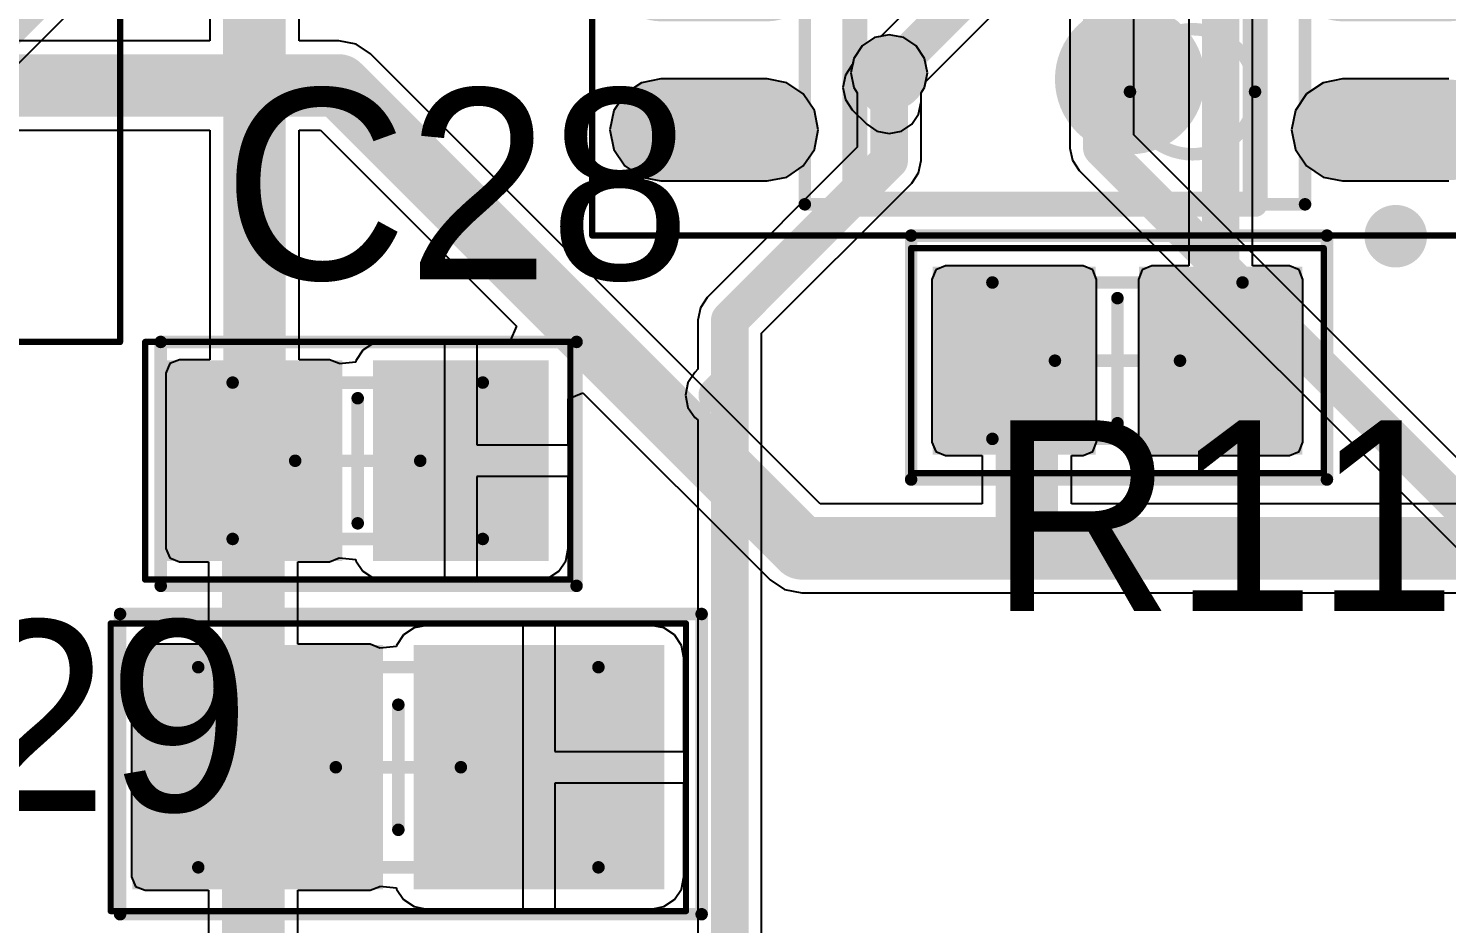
# Model space of a CAD drawing. Header units: millimetres. Extents: x 33 to 142, y 42 to 97.
# Drawn here: x 70.62 to 81.96, y 67.3 to 74.46 of the extents above; entities that cross this region are included whole.
import ezdxf

# ---------------------------------------------------------------- set-up
doc = ezdxf.new("R2010")
doc.units = ezdxf.units.MM
for name, color, linetype in [('BottomLayer', 5, 'Continuous'), ('BottomSolder', 6, 'Continuous'), ('Mechanical13', 56, 'Continuous'), ('Mechanical15', 56, 'Continuous'), ('MultiLayer', 9, 'Continuous'), ('TopLayer', 1, 'Continuous'), ('TopOverlay', 2, 'Continuous'), ('TopPaste', 8, 'Continuous'), ('TopSolder', 216, 'Continuous'), ('ViaHoleLayer', 16, 'Continuous')]:
    doc.layers.add(name, color=color, linetype=linetype)

# ---------------------------------------------------------------- blocks, each defined once
blk = doc.blocks.new('______________0_1_____X7R_50__10__0805_33')
at = {"layer": 'Mechanical13', "const_width": 0.1}
for points in [[(-1, 0.625), (-1, -0.625)], [(1, 0.625), (-1, 0.625)], [(1, 0.625), (1, -0.625)], [(1, -0.625), (-1, -0.625)]]:
    blk.add_lwpolyline(points, dxfattribs=at)
at = {"layer": 'Mechanical13', "const_width": 0.05}
for points in [[(-1.025, 0.625, 1), (-0.975, 0.625, 1)], [(-1.025, 0.625, 1), (-0.975, 0.625, 1)], [(0.975, 0.625, 1), (1.025, 0.625, 1)], [(0.975, 0.625, 1), (1.025, 0.625, 1)], [(-1.025, -0.625, 1), (-0.975, -0.625, 1)], [(-1.025, -0.625, 1), (-0.975, -0.625, 1)], [(0.975, -0.625, 1), (1.025, -0.625, 1)], [(0.975, -0.625, 1), (1.025, -0.625, 1)]]:
    blk.add_lwpolyline(points, format="xyb", close=True, dxfattribs=at)
at = {"layer": 'Mechanical15'}
for points, const_width in [([(-1.7, 0.95), (-1.7, -0.95)], 0.05), ([(1.7, 0.95), (-1.7, 0.95)], 0.05), ([(1.7, 0.95), (1.7, -0.95)], 0.05), ([(0, 0.5), (0, -0.5)], 0.1), ([(0.5, 0), (-0.5, 0)], 0.1), ([(1.7, -0.95), (-1.7, -0.95)], 0.05)]:
    blk.add_lwpolyline(points, dxfattribs=dict(at, const_width=const_width))
for points, const_width in [([(-1.712, 0.95, 1), (-1.687, 0.95, 1)], 0.025), ([(-1.712, 0.95, 1), (-1.687, 0.95, 1)], 0.025), ([(1.687, 0.95, 1), (1.712, 0.95, 1)], 0.025), ([(1.687, 0.95, 1), (1.712, 0.95, 1)], 0.025), ([(-0.025, 0.5, 1), (0.025, 0.5, 1)], 0.05), ([(-0.525, 0, 1), (-0.475, 0, 1)], 0.05), ([(0.475, 0, 1), (0.525, 0, 1)], 0.05), ([(-0.025, -0.5, 1), (0.025, -0.5, 1)], 0.05), ([(-1.712, -0.95, 1), (-1.687, -0.95, 1)], 0.025), ([(-1.712, -0.95, 1), (-1.687, -0.95, 1)], 0.025), ([(1.687, -0.95, 1), (1.712, -0.95, 1)], 0.025), ([(1.687, -0.95, 1), (1.712, -0.95, 1)], 0.025)]:
    blk.add_lwpolyline(points, format="xyb", close=True, dxfattribs=dict(at, const_width=const_width))
at = {"layer": 'TopLayer'}
for points in [[(-0.225, -0.7), (-0.225, 0.7), (-1.425, -0.7), (-1.425, 0.7)], [(1.425, -0.7), (1.425, 0.7), (0.225, -0.7), (0.225, 0.7)]]:
    blk.add_solid(points, dxfattribs=at)
at = {"layer": 'TopPaste'}
for points in [[(-0.225, -0.7), (-0.225, 0.7), (-1.425, -0.7), (-1.425, 0.7)], [(1.425, -0.7), (1.425, 0.7), (0.225, -0.7), (0.225, 0.7)]]:
    blk.add_solid(points, dxfattribs=at)
at = {"layer": 'TopSolder'}
for points in [[(-0.123, -0.802), (-0.123, 0.802), (-1.527, -0.802), (-1.527, 0.802)], [(1.527, -0.802), (1.527, 0.802), (0.123, -0.802), (0.123, 0.802)]]:
    blk.add_solid(points, dxfattribs=at)
blk = doc.blocks.new('______________47_____X5R_20__10__1206_34')
at = {"layer": 'Mechanical13', "const_width": 0.1}
for points in [[(-1.6, 0.8), (-1.6, -0.8)], [(1.6, 0.8), (-1.6, 0.8)], [(1.6, 0.8), (1.6, -0.8)], [(1.6, -0.8), (-1.6, -0.8)]]:
    blk.add_lwpolyline(points, dxfattribs=at)
at = {"layer": 'Mechanical13', "const_width": 0.05}
for points in [[(-1.625, 0.8, 1), (-1.575, 0.8, 1)], [(-1.625, 0.8, 1), (-1.575, 0.8, 1)], [(1.575, 0.8, 1), (1.625, 0.8, 1)], [(1.575, 0.8, 1), (1.625, 0.8, 1)], [(-1.625, -0.8, 1), (-1.575, -0.8, 1)], [(-1.625, -0.8, 1), (-1.575, -0.8, 1)], [(1.575, -0.8, 1), (1.625, -0.8, 1)], [(1.575, -0.8, 1), (1.625, -0.8, 1)]]:
    blk.add_lwpolyline(points, format="xyb", close=True, dxfattribs=at)
at = {"layer": 'Mechanical15'}
for points, const_width in [([(-2.3, 1.15), (-2.3, -1.15)], 0.05), ([(2.3, 1.15), (-2.3, 1.15)], 0.05), ([(2.3, 1.15), (2.3, -1.15)], 0.05), ([(0, 0.5), (0, -0.5)], 0.1), ([(0.5, 0), (-0.5, 0)], 0.1), ([(2.3, -1.15), (-2.3, -1.15)], 0.05)]:
    blk.add_lwpolyline(points, dxfattribs=dict(at, const_width=const_width))
for points, const_width in [([(-2.312, 1.15, 1), (-2.287, 1.15, 1)], 0.025), ([(-2.312, 1.15, 1), (-2.287, 1.15, 1)], 0.025), ([(2.288, 1.15, 1), (2.312, 1.15, 1)], 0.025), ([(2.288, 1.15, 1), (2.312, 1.15, 1)], 0.025), ([(-0.025, 0.5, 1), (0.025, 0.5, 1)], 0.05), ([(-0.525, 0, 1), (-0.475, 0, 1)], 0.05), ([(0.475, 0, 1), (0.525, 0, 1)], 0.05), ([(-0.025, -0.5, 1), (0.025, -0.5, 1)], 0.05), ([(-2.312, -1.15, 1), (-2.287, -1.15, 1)], 0.025), ([(-2.312, -1.15, 1), (-2.287, -1.15, 1)], 0.025), ([(2.288, -1.15, 1), (2.312, -1.15, 1)], 0.025), ([(2.288, -1.15, 1), (2.312, -1.15, 1)], 0.025)]:
    blk.add_lwpolyline(points, format="xyb", close=True, dxfattribs=dict(at, const_width=const_width))
at = {"layer": 'TopLayer'}
for points in [[(-0.225, -0.875), (-0.225, 0.875), (-2.025, -0.875), (-2.025, 0.875)], [(2.025, -0.875), (2.025, 0.875), (0.225, -0.875), (0.225, 0.875)]]:
    blk.add_solid(points, dxfattribs=at)
at = {"layer": 'TopPaste'}
for points in [[(-0.225, -0.875), (-0.225, 0.875), (-2.025, -0.875), (-2.025, 0.875)], [(2.025, -0.875), (2.025, 0.875), (0.225, -0.875), (0.225, 0.875)]]:
    blk.add_solid(points, dxfattribs=at)
at = {"layer": 'TopSolder'}
for points in [[(-0.123, -0.977), (-0.123, 0.977), (-2.127, -0.977), (-2.127, 0.977)], [(2.127, -0.977), (2.127, 0.977), (0.123, -0.977), (0.123, 0.977)]]:
    blk.add_solid(points, dxfattribs=at)
blk = doc.blocks.new('AD8561_36')
at = {"layer": 'Mechanical13', "const_width": 0.1}
for points in [[(2, 2.5), (-2, 2.5)], [(-2, 2.5), (-2, -2.5)], [(2, 2.5), (2, -2.5)], [(2, -2.5), (-2, -2.5)]]:
    blk.add_lwpolyline(points, dxfattribs=at)
at = {"layer": 'Mechanical13'}
for points, const_width in [([(-2.025, 2.5, 1), (-1.975, 2.5, 1)], 0.05), ([(-2.025, 2.5, 1), (-1.975, 2.5, 1)], 0.05), ([(1.975, 2.5, 1), (2.025, 2.5, 1)], 0.05), ([(1.975, 2.5, 1), (2.025, 2.5, 1)], 0.05), ([(-0.6, 1.6, 1), (-1.6, 1.6, 1)], 0.1), ([(-1.625, 1.6, 1), (-1.575, 1.6, 1)], 0.05), ([(-0.625, 1.6, 1), (-0.575, 1.6, 1)], 0.05), ([(-2.025, -2.5, 1), (-1.975, -2.5, 1)], 0.05), ([(-2.025, -2.5, 1), (-1.975, -2.5, 1)], 0.05), ([(1.975, -2.5, 1), (2.025, -2.5, 1)], 0.05), ([(1.975, -2.5, 1), (2.025, -2.5, 1)], 0.05)]:
    blk.add_lwpolyline(points, format="xyb", close=True, dxfattribs=dict(at, const_width=const_width))
at = {"layer": 'Mechanical15'}
for points, const_width in [([(3.7, 2.75), (-3.7, 2.75)], 0.05), ([(-3.7, 2.75), (-3.7, -2.75)], 0.05), ([(3.7, 2.75), (3.7, -2.75)], 0.05), ([(0, 0.5), (0, -0.5)], 0.1), ([(0.5, 0), (-0.5, 0)], 0.1), ([(3.7, -2.75), (-3.7, -2.75)], 0.05)]:
    blk.add_lwpolyline(points, dxfattribs=dict(at, const_width=const_width))
for points, const_width in [([(-3.712, 2.75, 1), (-3.688, 2.75, 1)], 0.025), ([(-3.712, 2.75, 1), (-3.688, 2.75, 1)], 0.025), ([(3.688, 2.75, 1), (3.712, 2.75, 1)], 0.025), ([(3.688, 2.75, 1), (3.712, 2.75, 1)], 0.025), ([(-0.025, 0.5, 1), (0.025, 0.5, 1)], 0.05), ([(-0.525, 0, 1), (-0.475, 0, 1)], 0.05), ([(0.475, 0, 1), (0.525, 0, 1)], 0.05), ([(-0.025, -0.5, 1), (0.025, -0.5, 1)], 0.05), ([(-3.712, -2.75, 1), (-3.688, -2.75, 1)], 0.025), ([(-3.712, -2.75, 1), (-3.688, -2.75, 1)], 0.025), ([(3.688, -2.75, 1), (3.712, -2.75, 1)], 0.025), ([(3.688, -2.75, 1), (3.712, -2.75, 1)], 0.025)]:
    blk.add_lwpolyline(points, format="xyb", close=True, dxfattribs=dict(at, const_width=const_width))
at = {"layer": 'TopLayer', "const_width": 0.6}
for points in [[(-3.15, 1.905), (-2.3, 1.905)], [(2.3, 1.905), (3.15, 1.905)], [(-3.15, 0.635), (-2.3, 0.635)], [(2.3, 0.635), (3.15, 0.635)], [(-3.15, -0.635), (-2.3, -0.635)], [(2.3, -0.635), (3.15, -0.635)], [(-3.15, -1.905), (-2.3, -1.905)], [(2.3, -1.905), (3.15, -1.905)]]:
    blk.add_lwpolyline(points, dxfattribs=at)
at = {"layer": 'TopLayer', "const_width": 0.3}
for points in [[(-3.3, 1.905, 1), (-3, 1.905, 1)], [(-2.45, 1.905, 1), (-2.15, 1.905, 1)], [(2.15, 1.905, 1), (2.45, 1.905, 1)], [(3, 1.905, 1), (3.3, 1.905, 1)], [(-3.3, 0.635, 1), (-3, 0.635, 1)], [(-2.45, 0.635, 1), (-2.15, 0.635, 1)], [(2.15, 0.635, 1), (2.45, 0.635, 1)], [(3, 0.635, 1), (3.3, 0.635, 1)], [(-3.3, -0.635, 1), (-3, -0.635, 1)], [(-2.45, -0.635, 1), (-2.15, -0.635, 1)], [(2.15, -0.635, 1), (2.45, -0.635, 1)], [(3, -0.635, 1), (3.3, -0.635, 1)], [(-3.3, -1.905, 1), (-3, -1.905, 1)], [(-2.45, -1.905, 1), (-2.15, -1.905, 1)], [(2.15, -1.905, 1), (2.45, -1.905, 1)], [(3, -1.905, 1), (3.3, -1.905, 1)]]:
    blk.add_lwpolyline(points, format="xyb", close=True, dxfattribs=at)
at = {"layer": 'TopOverlay'}
for points, const_width in [([(-2.6, 2.755, 1), (-2.85, 2.755, 1)], 0.25), ([(-2.913, 2.755, 1), (-2.788, 2.755, 1)], 0.125), ([(-2.662, 2.755, 1), (-2.538, 2.755, 1)], 0.125), ([(-1.65, 2.5, 1), (-1.55, 2.5, 1)], 0.1), ([(-1.65, 2.5, 1), (-1.55, 2.5, 1)], 0.1), ([(1.55, 2.5, 1), (1.65, 2.5, 1)], 0.1), ([(1.55, 2.5, 1), (1.65, 2.5, 1)], 0.1), ([(-0.3, 1.5, 1), (-0.9, 1.5, 1)], 0.6), ([(-1.05, 1.5, 1), (-0.75, 1.5, 1)], 0.3), ([(-0.45, 1.5, 1), (-0.15, 1.5, 1)], 0.3), ([(-1.65, -2.5, 1), (-1.55, -2.5, 1)], 0.1), ([(-1.65, -2.5, 1), (-1.55, -2.5, 1)], 0.1), ([(1.55, -2.5, 1), (1.65, -2.5, 1)], 0.1), ([(1.55, -2.5, 1), (1.65, -2.5, 1)], 0.1)]:
    blk.add_lwpolyline(points, format="xyb", close=True, dxfattribs=dict(at, const_width=const_width))
at = {"layer": 'TopOverlay', "const_width": 0.2}
for points in [[(1.6, 2.5), (-1.6, 2.5)], [(-1.6, 2.5), (-1.6, -2.5)], [(1.6, 2.5), (1.6, -2.5)], [(1.6, -2.5), (-1.6, -2.5)]]:
    blk.add_lwpolyline(points, dxfattribs=at)
at = {"layer": 'TopPaste', "const_width": 0.6}
for points in [[(-3.15, 1.905), (-2.3, 1.905)], [(2.3, 1.905), (3.15, 1.905)], [(-3.15, 0.635), (-2.3, 0.635)], [(2.3, 0.635), (3.15, 0.635)], [(-3.15, -0.635), (-2.3, -0.635)], [(2.3, -0.635), (3.15, -0.635)], [(-3.15, -1.905), (-2.3, -1.905)], [(2.3, -1.905), (3.15, -1.905)]]:
    blk.add_lwpolyline(points, dxfattribs=at)
at = {"layer": 'TopPaste', "const_width": 0.3}
for points in [[(-3.3, 1.905, 1), (-3, 1.905, 1)], [(-2.45, 1.905, 1), (-2.15, 1.905, 1)], [(2.15, 1.905, 1), (2.45, 1.905, 1)], [(3, 1.905, 1), (3.3, 1.905, 1)], [(-3.3, 0.635, 1), (-3, 0.635, 1)], [(-2.45, 0.635, 1), (-2.15, 0.635, 1)], [(2.15, 0.635, 1), (2.45, 0.635, 1)], [(3, 0.635, 1), (3.3, 0.635, 1)], [(-3.3, -0.635, 1), (-3, -0.635, 1)], [(-2.45, -0.635, 1), (-2.15, -0.635, 1)], [(2.15, -0.635, 1), (2.45, -0.635, 1)], [(3, -0.635, 1), (3.3, -0.635, 1)], [(-3.3, -1.905, 1), (-3, -1.905, 1)], [(-2.45, -1.905, 1), (-2.15, -1.905, 1)], [(2.15, -1.905, 1), (2.45, -1.905, 1)], [(3, -1.905, 1), (3.3, -1.905, 1)]]:
    blk.add_lwpolyline(points, format="xyb", close=True, dxfattribs=at)
at = {"layer": 'TopSolder', "const_width": 0.803}
for points in [[(-3.15, 1.905), (-2.3, 1.905)], [(2.3, 1.905), (3.15, 1.905)], [(-3.15, 0.635), (-2.3, 0.635)], [(2.3, 0.635), (3.15, 0.635)], [(-3.15, -0.635), (-2.3, -0.635)], [(2.3, -0.635), (3.15, -0.635)], [(-3.15, -1.905), (-2.3, -1.905)], [(2.3, -1.905), (3.15, -1.905)]]:
    blk.add_lwpolyline(points, dxfattribs=at)
at = {"layer": 'TopSolder', "const_width": 0.402}
for points in [[(-3.351, 1.905, 1), (-2.949, 1.905, 1)], [(-2.501, 1.905, 1), (-2.099, 1.905, 1)], [(2.099, 1.905, 1), (2.501, 1.905, 1)], [(2.949, 1.905, 1), (3.351, 1.905, 1)], [(-3.351, 0.635, 1), (-2.949, 0.635, 1)], [(-2.501, 0.635, 1), (-2.099, 0.635, 1)], [(2.099, 0.635, 1), (2.501, 0.635, 1)], [(2.949, 0.635, 1), (3.351, 0.635, 1)], [(-3.351, -0.635, 1), (-2.949, -0.635, 1)], [(-2.501, -0.635, 1), (-2.099, -0.635, 1)], [(2.099, -0.635, 1), (2.501, -0.635, 1)], [(2.949, -0.635, 1), (3.351, -0.635, 1)], [(-3.351, -1.905, 1), (-2.949, -1.905, 1)], [(-2.501, -1.905, 1), (-2.099, -1.905, 1)], [(2.099, -1.905, 1), (2.501, -1.905, 1)], [(2.949, -1.905, 1), (3.351, -1.905, 1)]]:
    blk.add_lwpolyline(points, format="xyb", close=True, dxfattribs=at)
blk = doc.blocks.new('0_125___0805_82____5_________________SMD__38')
at = {"layer": 'Mechanical13', "const_width": 0.1}
for points in [[(1, 0.625), (-1, 0.625)], [(-1, 0.625), (-1, -0.625)], [(1, 0.625), (1, -0.625)], [(1, -0.625), (-1, -0.625)]]:
    blk.add_lwpolyline(points, dxfattribs=at)
at = {"layer": 'Mechanical13', "const_width": 0.05}
for points in [[(-1.025, 0.625, 1), (-0.975, 0.625, 1)], [(-1.025, 0.625, 1), (-0.975, 0.625, 1)], [(0.975, 0.625, 1), (1.025, 0.625, 1)], [(0.975, 0.625, 1), (1.025, 0.625, 1)], [(-1.025, -0.625, 1), (-0.975, -0.625, 1)], [(-1.025, -0.625, 1), (-0.975, -0.625, 1)], [(0.975, -0.625, 1), (1.025, -0.625, 1)], [(0.975, -0.625, 1), (1.025, -0.625, 1)]]:
    blk.add_lwpolyline(points, format="xyb", close=True, dxfattribs=at)
at = {"layer": 'Mechanical15'}
for points, const_width in [([(1.65, 0.9), (-1.65, 0.9)], 0.05), ([(-1.65, 0.9), (-1.65, -0.9)], 0.05), ([(1.65, 0.9), (1.65, -0.9)], 0.05), ([(0, 0.5), (0, -0.5)], 0.1), ([(0.5, 0), (-0.5, 0)], 0.1), ([(1.65, -0.9), (-1.65, -0.9)], 0.05)]:
    blk.add_lwpolyline(points, dxfattribs=dict(at, const_width=const_width))
for points, const_width in [([(-1.662, 0.9, 1), (-1.637, 0.9, 1)], 0.025), ([(-1.662, 0.9, 1), (-1.637, 0.9, 1)], 0.025), ([(1.637, 0.9, 1), (1.662, 0.9, 1)], 0.025), ([(1.637, 0.9, 1), (1.662, 0.9, 1)], 0.025), ([(-0.025, 0.5, 1), (0.025, 0.5, 1)], 0.05), ([(-0.525, 0, 1), (-0.475, 0, 1)], 0.05), ([(0.475, 0, 1), (0.525, 0, 1)], 0.05), ([(-0.025, -0.5, 1), (0.025, -0.5, 1)], 0.05), ([(-1.662, -0.9, 1), (-1.637, -0.9, 1)], 0.025), ([(-1.662, -0.9, 1), (-1.637, -0.9, 1)], 0.025), ([(1.637, -0.9, 1), (1.662, -0.9, 1)], 0.025), ([(1.637, -0.9, 1), (1.662, -0.9, 1)], 0.025)]:
    blk.add_lwpolyline(points, format="xyb", close=True, dxfattribs=dict(at, const_width=const_width))
at = {"layer": 'TopLayer'}
for points in [[(-0.275, -0.65), (-0.275, 0.65), (-1.375, -0.65), (-1.375, 0.65)], [(1.375, -0.65), (1.375, 0.65), (0.275, -0.65), (0.275, 0.65)]]:
    blk.add_solid(points, dxfattribs=at)
at = {"layer": 'TopPaste'}
for points in [[(-0.275, -0.65), (-0.275, 0.65), (-1.375, -0.65), (-1.375, 0.65)], [(1.375, -0.65), (1.375, 0.65), (0.275, -0.65), (0.275, 0.65)]]:
    blk.add_solid(points, dxfattribs=at)
at = {"layer": 'TopSolder'}
for points in [[(-0.173, -0.752), (-0.173, 0.752), (-1.477, -0.752), (-1.477, 0.752)], [(1.477, -0.752), (1.477, 0.752), (0.173, -0.752), (0.173, 0.752)]]:
    blk.add_solid(points, dxfattribs=at)
blk = doc.blocks.new('ECAP_SMD__1______50_____________________________________________SMD_55')
at = {"layer": 'Mechanical13', "const_width": 0.1}
for points in [[(-2.075, 2.15), (-2.7, 1.525)], [(-2.075, 2.15), (2.7, 2.15)], [(2.7, 2.15), (2.7, -2.15)], [(-2.7, 1.525), (-2.7, -1.525)], [(-2.7, -1.525), (-2.075, -2.15)], [(-2.075, -2.15), (2.7, -2.15)]]:
    blk.add_lwpolyline(points, dxfattribs=at)
at = {"layer": 'Mechanical13', "const_width": 0.05}
for points in [[(-2.1, 2.15, 1), (-2.05, 2.15, 1)], [(-2.1, 2.15, 1), (-2.05, 2.15, 1)], [(2.675, 2.15, 1), (2.725, 2.15, 1)], [(2.675, 2.15, 1), (2.725, 2.15, 1)], [(-2.725, 1.525, 1), (-2.675, 1.525, 1)], [(-2.725, 1.525, 1), (-2.675, 1.525, 1)], [(-2.725, -1.525, 1), (-2.675, -1.525, 1)], [(-2.725, -1.525, 1), (-2.675, -1.525, 1)], [(-2.1, -2.15, 1), (-2.05, -2.15, 1)], [(-2.1, -2.15, 1), (-2.05, -2.15, 1)], [(2.675, -2.15, 1), (2.725, -2.15, 1)], [(2.675, -2.15, 1), (2.725, -2.15, 1)]]:
    blk.add_lwpolyline(points, format="xyb", close=True, dxfattribs=at)
at = {"layer": 'Mechanical15'}
for points, const_width in [([(-4.55, 3.15), (-4.55, -3.15)], 0.05), ([(-4.55, 3.15), (4.55, 3.15)], 0.05), ([(4.55, 3.15), (4.55, -3.15)], 0.05), ([(0, 0.5), (0, -0.5)], 0.1), ([(-0.5, 0), (0.5, 0)], 0.1), ([(-4.55, -3.15), (4.55, -3.15)], 0.05)]:
    blk.add_lwpolyline(points, dxfattribs=dict(at, const_width=const_width))
for points, const_width in [([(-4.563, 3.15, 1), (-4.538, 3.15, 1)], 0.025), ([(-4.563, 3.15, 1), (-4.538, 3.15, 1)], 0.025), ([(4.537, 3.15, 1), (4.562, 3.15, 1)], 0.025), ([(4.537, 3.15, 1), (4.562, 3.15, 1)], 0.025), ([(-0.025, 0.5, 1), (0.025, 0.5, 1)], 0.05), ([(-0.525, 0, 1), (-0.475, 0, 1)], 0.05), ([(0.475, 0, 1), (0.525, 0, 1)], 0.05), ([(-0.025, -0.5, 1), (0.025, -0.5, 1)], 0.05), ([(-4.563, -3.15, 1), (-4.538, -3.15, 1)], 0.025), ([(-4.563, -3.15, 1), (-4.538, -3.15, 1)], 0.025), ([(4.537, -3.15, 1), (4.562, -3.15, 1)], 0.025), ([(4.537, -3.15, 1), (4.562, -3.15, 1)], 0.025)]:
    blk.add_lwpolyline(points, format="xyb", close=True, dxfattribs=dict(at, const_width=const_width))
at = {"layer": 'TopLayer'}
for points in [[(-1.075, -0.9), (-1.075, 0.9), (-3.525, -0.9), (-3.525, 0.9)], [(3.525, -0.9), (3.525, 0.9), (1.075, -0.9), (1.075, 0.9)]]:
    blk.add_solid(points, dxfattribs=at)
at = {"layer": 'TopOverlay', "const_width": 0.2}
for points in [[(-2.075, 2.15), (-2.7, 1.525)], [(-2.075, 2.15), (2.7, 2.15)], [(2.7, 2.15), (2.7, 1.2)], [(-2.7, 1.525), (-2.7, 1.2)], [(-2.7, -1.2), (-2.7, -1.525)], [(2.7, -1.2), (2.7, -2.15)], [(-2.7, -1.525), (-2.075, -2.15)], [(-2.075, -2.15), (2.7, -2.15)]]:
    blk.add_lwpolyline(points, dxfattribs=at)
at = {"layer": 'TopOverlay', "const_width": 0.1}
for points in [[(-2.125, 2.15, 1), (-2.025, 2.15, 1)], [(-2.125, 2.15, 1), (-2.025, 2.15, 1)], [(2.65, 2.15, 1), (2.75, 2.15, 1)], [(2.65, 2.15, 1), (2.75, 2.15, 1)], [(-2.75, 1.525, 1), (-2.65, 1.525, 1)], [(-2.75, 1.525, 1), (-2.65, 1.525, 1)], [(-2.75, 1.2, 1), (-2.65, 1.2, 1)], [(2.65, 1.2, 1), (2.75, 1.2, 1)], [(-2.75, -1.2, 1), (-2.65, -1.2, 1)], [(2.65, -1.2, 1), (2.75, -1.2, 1)], [(-2.75, -1.525, 1), (-2.65, -1.525, 1)], [(-2.75, -1.525, 1), (-2.65, -1.525, 1)], [(-2.125, -2.15, 1), (-2.025, -2.15, 1)], [(-2.125, -2.15, 1), (-2.025, -2.15, 1)], [(2.65, -2.15, 1), (2.75, -2.15, 1)], [(2.65, -2.15, 1), (2.75, -2.15, 1)]]:
    blk.add_lwpolyline(points, format="xyb", close=True, dxfattribs=at)
at = {"layer": 'TopPaste'}
for points in [[(-1.075, -0.9), (-1.075, 0.9), (-3.525, -0.9), (-3.525, 0.9)], [(3.525, -0.9), (3.525, 0.9), (1.075, -0.9), (1.075, 0.9)]]:
    blk.add_solid(points, dxfattribs=at)
at = {"layer": 'TopSolder'}
for points in [[(-0.973, -1.002), (-0.973, 1.002), (-3.627, -1.002), (-3.627, 1.002)], [(3.627, -1.002), (3.627, 1.002), (0.973, -1.002), (0.973, 1.002)]]:
    blk.add_solid(points, dxfattribs=at)

msp = doc.modelspace()

# ---------------------------------------------------------------- linework, layer by layer
at = {"layer": 'BottomLayer'}
for p, q in [((79.455, 73.606), (79.455, 78.028)), ((78.945, 77.915), (78.945, 73.5)), ((63.38, 67.02), (72.555, 76.195)), ((77.5, 74.406), (77.383, 74.383)), ((77.617, 74.383), (77.5, 74.406)), ((77.284, 74.316), (77.217, 74.217)), ((77.383, 74.383), (77.284, 74.316)), ((77.716, 74.316), (77.617, 74.383)), ((77.783, 74.217), (77.716, 74.316)), ((77.217, 74.217), (77.194, 74.1)), ((77.806, 74.1), (77.783, 74.217)), ((77.194, 74.1), (77.217, 73.983)), ((77.783, 73.983), (77.806, 74.1)), ((77.217, 73.983), (77.245, 73.941)), ((77.245, 73.941), (77.245, 73.506)), ((77.755, 73.941), (77.783, 73.983)), ((77.755, 73.4), (77.755, 73.941)), ((85.218, 67.842), (79.455, 73.606)), ((77.245, 73.506), (76.045, 72.305)), ((78.945, 73.5), (78.965, 73.402)), ((77.735, 73.302), (77.755, 73.4)), ((78.965, 73.402), (79.02, 73.32)), ((77.68, 73.22), (77.735, 73.302)), ((79.02, 73.32), (84.858, 67.482)), ((76.48, 72.019), (77.68, 73.22)), ((76.045, 72.305), (75.99, 72.223)), ((75.99, 72.223), (75.97, 72.125)), ((75.97, 72.125), (75.97, 71.731)), ((76.48, 71.625), (76.48, 72.019)), ((75.945, 71.705), (75.89, 71.623)), ((75.97, 71.731), (75.945, 71.705)), ((75.89, 71.623), (75.87, 71.525)), ((76.48, 58.484), (76.48, 71.625)), ((75.87, 71.525), (75.89, 71.427)), ((75.89, 71.427), (75.945, 71.345)), ((75.945, 71.345), (75.97, 71.328)), ((75.97, 71.328), (75.97, 58.484))]:
    msp.add_line(p, q, dxfattribs=at)
at = {"layer": 'BottomLayer', "const_width": 0.3}
for points in [[(79.2, 73.5), (79.2, 78.028)], [(63.2, 67.2), (72.375, 76.375)], [(77.5, 73.4), (77.5, 74.1)], [(79.2, 73.5), (85.15, 67.55)], [(76.225, 72.125), (77.5, 73.4)], [(76.225, 71.625), (76.225, 72.125)], [(76.125, 71.525), (76.225, 71.625)], [(76.225, 58.325), (76.225, 71.625)]]:
    msp.add_lwpolyline(points, dxfattribs=at)
at = {"layer": 'BottomLayer'}
for points, const_width in [([(77.4, 74.1, 1), (77.6, 74.1, 1)], 0.2), ([(77.425, 74.1, 1), (77.575, 74.1, 1)], 0.15), ([(79.125, 73.5, 1), (79.275, 73.5, 1)], 0.15), ([(79.125, 73.5, 1), (79.275, 73.5, 1)], 0.15), ([(77.425, 73.4, 1), (77.575, 73.4, 1)], 0.15), ([(77.425, 73.4, 1), (77.575, 73.4, 1)], 0.15), ([(76.15, 72.125, 1), (76.3, 72.125, 1)], 0.15), ([(76.15, 72.125, 1), (76.3, 72.125, 1)], 0.15), ([(76.05, 71.525, 1), (76.2, 71.525, 1)], 0.15), ([(76.15, 71.625, 1), (76.3, 71.625, 1)], 0.15), ([(76.15, 71.625, 1), (76.3, 71.625, 1)], 0.15), ([(76.15, 71.625, 1), (76.3, 71.625, 1)], 0.15)]:
    msp.add_lwpolyline(points, format="xyb", close=True, dxfattribs=dict(at, const_width=const_width))
at = {"layer": 'BottomSolder', "const_width": 0.302}
msp.add_lwpolyline([(77.349, 74.1, 1), (77.651, 74.1, 1)], format="xyb", close=True, dxfattribs=at)
at = {"layer": 'MultiLayer', "const_width": 0.2}
msp.add_lwpolyline([(77.4, 74.1, 1), (77.6, 74.1, 1)], format="xyb", close=True, dxfattribs=at)
at = {"layer": 'TopLayer'}
for p, q in [((72.068, 78.942), (72.068, 74.357)), ((72.781, 74.357), (72.781, 78.942)), ((79.405, 76.365), (77.432, 74.392)), ((77.792, 74.032), (79.691, 75.93)), ((79.895, 74.75), (79.895, 72.558)), ((80.405, 72.558), (80.405, 74.644)), ((72.068, 74.357), (69.208, 74.357)), ((73.1, 74.357), (72.781, 74.357)), ((73.237, 74.33), (73.1, 74.357)), ((73.352, 74.252), (73.237, 74.33)), ((77.284, 74.316), (77.217, 74.217)), ((77.383, 74.383), (77.284, 74.316)), ((77.432, 74.392), (77.383, 74.383)), ((76.948, 70.657), (73.352, 74.252)), ((77.208, 74.168), (77.205, 74.165)), ((77.217, 74.217), (77.208, 74.168)), ((77.15, 74.083), (77.13, 73.985)), ((77.205, 74.165), (77.15, 74.083)), ((77.205, 74.165), (77.205, 74.165)), ((75.519, 74.022), (75.387, 73.933)), ((75.675, 74.053), (75.519, 74.022)), ((76.525, 74.053), (75.675, 74.053)), ((76.681, 74.022), (76.525, 74.053)), ((76.813, 73.933), (76.681, 74.022)), ((77.13, 73.985), (77.15, 73.887)), ((77.755, 73.941), (77.783, 73.983)), ((77.755, 73.87), (77.755, 73.941)), ((77.783, 73.983), (77.792, 74.032)), ((80.969, 74.022), (80.837, 73.933)), ((81.125, 74.053), (80.969, 74.022)), ((81.975, 74.053), (81.125, 74.053)), ((75.387, 73.933), (75.298, 73.801)), ((76.902, 73.801), (76.813, 73.933)), ((77.15, 73.887), (77.205, 73.805)), ((77.735, 73.772), (77.755, 73.87)), ((80.837, 73.933), (80.748, 73.801)), ((75.298, 73.801), (75.267, 73.645)), ((76.933, 73.645), (76.902, 73.801)), ((77.205, 73.805), (77.32, 73.69)), ((77.68, 73.69), (77.735, 73.772)), ((80.748, 73.801), (80.717, 73.645)), ((69.208, 73.643), (72.068, 73.643)), ((72.068, 73.643), (72.068, 71.808)), ((72.782, 71.808), (72.782, 73.643)), ((72.782, 73.643), (72.952, 73.643)), ((72.952, 73.643), (74.519, 72.076)), ((75.267, 73.645), (75.298, 73.489)), ((76.902, 73.489), (76.933, 73.645)), ((77.32, 73.69), (77.402, 73.634)), ((77.402, 73.634), (77.5, 73.615)), ((77.5, 73.615), (77.598, 73.634)), ((77.598, 73.634), (77.68, 73.69)), ((80.717, 73.645), (80.748, 73.489)), ((75.298, 73.489), (75.387, 73.357)), ((76.813, 73.357), (76.902, 73.489)), ((80.748, 73.489), (80.837, 73.357)), ((75.387, 73.357), (75.519, 73.268)), ((75.519, 73.268), (75.675, 73.237)), ((76.525, 73.237), (76.681, 73.268)), ((76.681, 73.268), (76.813, 73.357)), ((80.837, 73.357), (80.969, 73.268)), ((80.969, 73.268), (81.125, 73.237)), ((75.675, 73.237), (76.525, 73.237)), ((81.125, 73.237), (81.975, 73.237)), ((77.873, 72.527), (77.842, 72.45)), ((77.95, 72.558), (77.873, 72.527)), ((79.05, 72.558), (77.95, 72.558)), ((79.127, 72.527), (79.05, 72.558)), ((79.158, 72.45), (79.127, 72.527)), ((79.523, 72.527), (79.492, 72.45)), ((79.6, 72.558), (79.523, 72.527)), ((79.895, 72.558), (79.6, 72.558)), ((80.7, 72.558), (80.405, 72.558)), ((80.777, 72.527), (80.7, 72.558)), ((80.808, 72.45), (80.777, 72.527)), ((77.842, 72.45), (77.842, 71.15)), ((79.158, 71.15), (79.158, 72.45)), ((79.492, 72.45), (79.492, 71.15)), ((80.808, 71.15), (80.808, 72.45)), ((74.519, 72.076), (74.47, 71.959)), ((73.376, 71.939), (73.292, 71.883)), ((73.475, 71.959), (73.376, 71.939)), ((73.948, 71.959), (73.475, 71.959)), ((73.948, 71), (73.948, 71.959)), ((74.47, 71.959), (74.202, 71.959)), ((74.202, 71.959), (74.202, 71.127)), ((71.825, 71.808), (71.748, 71.777)), ((72.068, 71.808), (71.825, 71.808)), ((73.025, 71.808), (72.782, 71.808)), ((73.102, 71.777), (73.025, 71.808)), ((73.234, 71.789), (73.102, 71.776)), ((73.236, 71.799), (73.234, 71.789)), ((73.292, 71.883), (73.236, 71.799)), ((71.748, 71.777), (71.717, 71.7)), ((71.717, 71.7), (71.717, 70.3)), ((73.102, 71.776), (73.102, 71.777)), ((74.934, 71.495), (75.051, 71.544)), ((74.934, 71.127), (74.934, 71.495)), ((75.051, 71.544), (76.548, 70.048)), ((74.202, 71.127), (74.934, 71.127)), ((77.842, 71.15), (77.873, 71.073)), ((79.127, 71.073), (79.158, 71.15)), ((79.492, 71.15), (79.523, 71.073)), ((80.777, 71.073), (80.808, 71.15)), ((73.948, 70.041), (73.948, 71)), ((77.873, 71.073), (77.95, 71.042)), ((77.95, 71.042), (78.243, 71.042)), ((78.243, 71.042), (78.243, 70.657)), ((78.957, 70.657), (78.957, 71.042)), ((78.957, 71.042), (79.05, 71.042)), ((79.05, 71.042), (79.127, 71.073)), ((79.523, 71.073), (79.6, 71.042)), ((79.6, 71.042), (80.7, 71.042)), ((80.7, 71.042), (80.777, 71.073)), ((74.934, 70.873), (74.202, 70.873)), ((74.202, 70.873), (74.202, 70.041)), ((74.934, 70.3), (74.934, 70.873)), ((78.243, 70.657), (76.948, 70.657)), ((83.043, 70.657), (78.957, 70.657)), ((71.717, 70.3), (71.748, 70.223)), ((71.748, 70.223), (71.825, 70.192)), ((73.025, 70.192), (73.102, 70.223)), ((73.102, 70.223), (73.102, 70.224)), ((73.102, 70.224), (73.234, 70.211)), ((73.234, 70.211), (73.236, 70.201)), ((73.236, 70.201), (73.292, 70.117)), ((74.858, 70.117), (74.914, 70.201)), ((74.914, 70.201), (74.934, 70.3)), ((71.825, 70.192), (72.058, 70.192)), ((72.058, 70.192), (72.058, 69.533)), ((72.772, 69.533), (72.772, 70.192)), ((72.772, 70.192), (73.025, 70.192)), ((73.292, 70.117), (73.376, 70.061)), ((74.774, 70.061), (74.858, 70.117)), ((73.376, 70.061), (73.475, 70.041)), ((73.475, 70.041), (73.948, 70.041)), ((74.202, 70.041), (74.675, 70.041)), ((74.675, 70.041), (74.774, 70.061)), ((76.548, 70.048), (76.663, 69.97)), ((76.663, 69.97), (76.8, 69.943)), ((76.8, 69.943), (85.3, 69.943)), ((73.701, 69.664), (73.617, 69.608)), ((73.8, 69.684), (73.701, 69.664)), ((74.573, 69.684), (73.8, 69.684)), ((74.573, 68.55), (74.573, 69.684)), ((75.6, 69.684), (74.827, 69.684)), ((74.827, 69.684), (74.827, 68.677)), ((75.699, 69.664), (75.6, 69.684)), ((75.783, 69.608), (75.699, 69.664)), ((71.55, 69.533), (71.473, 69.502)), ((72.058, 69.533), (71.55, 69.533)), ((73.35, 69.533), (72.772, 69.533)), ((73.427, 69.502), (73.35, 69.533)), ((73.561, 69.524), (73.559, 69.514)), ((73.617, 69.608), (73.561, 69.524)), ((75.839, 69.524), (75.783, 69.608)), ((75.859, 69.425), (75.839, 69.524)), ((71.473, 69.502), (71.442, 69.425)), ((71.442, 69.425), (71.442, 67.675)), ((73.559, 69.514), (73.427, 69.501)), ((73.427, 69.501), (73.427, 69.502)), ((75.859, 68.677), (75.859, 69.425)), ((74.827, 68.677), (75.859, 68.677)), ((74.573, 67.416), (74.573, 68.55)), ((75.859, 68.423), (74.827, 68.423)), ((74.827, 68.423), (74.827, 67.416)), ((75.859, 67.675), (75.859, 68.423)), ((71.442, 67.675), (71.473, 67.598)), ((71.473, 67.598), (71.55, 67.567)), ((73.35, 67.567), (73.427, 67.598)), ((73.427, 67.598), (73.427, 67.599)), ((73.427, 67.599), (73.559, 67.586)), ((75.839, 67.576), (75.859, 67.675)), ((71.55, 67.567), (72.058, 67.567)), ((72.058, 67.567), (72.058, 66.911)), ((72.772, 66.911), (72.772, 67.567)), ((72.772, 67.567), (73.35, 67.567)), ((73.559, 67.586), (73.561, 67.576)), ((73.561, 67.576), (73.617, 67.492)), ((73.617, 67.492), (73.701, 67.436)), ((75.699, 67.436), (75.783, 67.492)), ((75.783, 67.492), (75.839, 67.576)), ((73.701, 67.436), (73.8, 67.416)), ((73.8, 67.416), (74.573, 67.416)), ((74.827, 67.416), (75.6, 67.416)), ((75.6, 67.416), (75.699, 67.436))]:
    msp.add_line(p, q, dxfattribs=at)
for points, const_width in [([(72.424, 74), (72.424, 81.561)], 0.5), ([(77.385, 73.985), (79.585, 76.185)], 0.3), ([(80.15, 71.8), (80.15, 74.75)], 0.3), ([(62.15, 74), (72.424, 74)], 0.5), ([(72.424, 74), (72.425, 73.96)], 0.5), ([(72.424, 74), (73.1, 74)], 0.5), ([(72.425, 71), (72.425, 73.96)], 0.5), ([(73.1, 74), (76.8, 70.3)], 0.5), ([(77.5, 73.87), (77.5, 74.1)], 0.3), ([(77.385, 73.985), (77.5, 73.87)], 0.3), ([(81.55, 73.645), (82.98, 73.645)], 0.5), ([(78.5, 71.8), (78.575, 71.725)], 0.5), ([(78.6, 70.3), (78.6, 71.725)], 0.5), ([(72.175, 70.9), (72.385, 71.11)], 0.5), ([(72.35, 71), (72.415, 70.935)], 0.5), ([(72.415, 66.075), (72.415, 70.935)], 0.5), ([(76.8, 70.3), (78.6, 70.3)], 0.5), ([(78.6, 70.3), (83.4, 70.3)], 0.5)]:
    msp.add_lwpolyline(points, dxfattribs=dict(at, const_width=const_width))
for points, const_width in [([(77.4, 74.1, 1), (77.6, 74.1, 1)], 0.2), ([(72.299, 74, 1), (72.549, 74, 1)], 0.25), ([(72.299, 74, 1), (72.549, 74, 1)], 0.25), ([(72.299, 74, 1), (72.549, 74, 1)], 0.25), ([(72.299, 74, 1), (72.549, 74, 1)], 0.25), ([(72.3, 73.96, 1), (72.55, 73.96, 1)], 0.25), ([(72.3, 73.96, 1), (72.55, 73.96, 1)], 0.25), ([(72.975, 74, 1), (73.225, 74, 1)], 0.25), ([(72.975, 74, 1), (73.225, 74, 1)], 0.25), ([(77.425, 74.1, 1), (77.575, 74.1, 1)], 0.15), ([(77.31, 73.985, 1), (77.46, 73.985, 1)], 0.15), ([(77.31, 73.985, 1), (77.46, 73.985, 1)], 0.15), ([(77.425, 73.87, 1), (77.575, 73.87, 1)], 0.15), ([(77.425, 73.87, 1), (77.575, 73.87, 1)], 0.15), ([(81.425, 73.645, 1), (81.675, 73.645, 1)], 0.25), ([(78.375, 71.8, 1), (78.625, 71.8, 1)], 0.25), ([(78.45, 71.725, 1), (78.7, 71.725, 1)], 0.25), ([(78.475, 71.725, 1), (78.725, 71.725, 1)], 0.25), ([(80.075, 71.8, 1), (80.225, 71.8, 1)], 0.15), ([(72.26, 71.11, 1), (72.51, 71.11, 1)], 0.25), ([(72.225, 71, 1), (72.475, 71, 1)], 0.25), ([(72.3, 71, 1), (72.55, 71, 1)], 0.25), ([(72.05, 70.9, 1), (72.3, 70.9, 1)], 0.25), ([(72.29, 70.935, 1), (72.54, 70.935, 1)], 0.25), ([(72.29, 70.935, 1), (72.54, 70.935, 1)], 0.25), ([(76.675, 70.3, 1), (76.925, 70.3, 1)], 0.25), ([(76.675, 70.3, 1), (76.925, 70.3, 1)], 0.25), ([(78.475, 70.3, 1), (78.725, 70.3, 1)], 0.25), ([(78.475, 70.3, 1), (78.725, 70.3, 1)], 0.25), ([(78.475, 70.3, 1), (78.725, 70.3, 1)], 0.25)]:
    msp.add_lwpolyline(points, format="xyb", close=True, dxfattribs=dict(at, const_width=const_width))
at = {"layer": 'TopOverlay', "const_width": 0.1}
for points in [[(77.675, 72.8), (81, 72.8)], [(77.675, 70.85), (77.675, 72.8)], [(81, 70.85), (81, 72.8)], [(71.675, 71.95), (75, 71.95)], [(71.675, 70), (71.675, 71.95)], [(75, 70), (75, 71.95)], [(77.675, 70.85), (81, 70.85)], [(71.675, 70), (75, 70)], [(71.35, 69.775), (76, 69.775)], [(71.35, 67.375), (71.35, 69.775)], [(76, 67.375), (76, 69.775)], [(71.35, 67.375), (76, 67.375)]]:
    msp.add_lwpolyline(points, dxfattribs=at)
at = {"layer": 'TopOverlay', "const_width": 0.05}
for points in [[(77.65, 72.8, 1), (77.7, 72.8, 1)], [(77.65, 72.8, 1), (77.7, 72.8, 1)], [(80.975, 72.8, 1), (81.025, 72.8, 1)], [(80.975, 72.8, 1), (81.025, 72.8, 1)], [(71.65, 71.95, 1), (71.7, 71.95, 1)], [(71.65, 71.95, 1), (71.7, 71.95, 1)], [(74.975, 71.95, 1), (75.025, 71.95, 1)], [(74.975, 71.95, 1), (75.025, 71.95, 1)], [(77.65, 70.85, 1), (77.7, 70.85, 1)], [(77.65, 70.85, 1), (77.7, 70.85, 1)], [(80.975, 70.85, 1), (81.025, 70.85, 1)], [(80.975, 70.85, 1), (81.025, 70.85, 1)], [(71.65, 70, 1), (71.7, 70, 1)], [(71.65, 70, 1), (71.7, 70, 1)], [(74.975, 70, 1), (75.025, 70, 1)], [(74.975, 70, 1), (75.025, 70, 1)], [(71.325, 69.775, 1), (71.375, 69.775, 1)], [(71.325, 69.775, 1), (71.375, 69.775, 1)], [(75.975, 69.775, 1), (76.025, 69.775, 1)], [(75.975, 69.775, 1), (76.025, 69.775, 1)], [(71.325, 67.375, 1), (71.375, 67.375, 1)], [(71.325, 67.375, 1), (71.375, 67.375, 1)], [(75.975, 67.375, 1), (76.025, 67.375, 1)], [(75.975, 67.375, 1), (76.025, 67.375, 1)]]:
    msp.add_lwpolyline(points, format="xyb", close=True, dxfattribs=at)
at = {"layer": 'TopSolder', "const_width": 0.302}
msp.add_lwpolyline([(77.349, 74.1, 1), (77.651, 74.1, 1)], format="xyb", close=True, dxfattribs=at)
at = {"layer": 'ViaHoleLayer', "const_width": 0.1}
msp.add_lwpolyline([(77.45, 74.1, 1), (77.55, 74.1, 1)], format="xyb", close=True, dxfattribs=at)

# ---------------------------------------------------------------- block references
for name, p, rotation in [('ECAP_SMD__1______50_____________________________________________SMD_55', (68.2, 76.5), 90), ('AD8561_36', (78.825, 75.55), 180), ('0_125___0805_82____5_________________SMD__38', (79.325, 71.8), 180), ('______________0_1_____X7R_50__10__0805_33', (73.25, 71), 180), ('______________47_____X5R_20__10__1206_34', (73.575, 68.55), 180)]:
    msp.add_blockref(name, p, dxfattribs=dict(rotation=rotation))

# ---------------------------------------------------------------- texts
at = {"layer": 'TopOverlay'}
for s, p in [('C28', (72.175, 72.45)), ('R11', (78.3, 69.8)), ('C29', (68.65, 68.2))]:
    msp.add_text(s, height=1.524, dxfattribs=at).set_placement(p)

doc.saveas('drawing.dxf')
